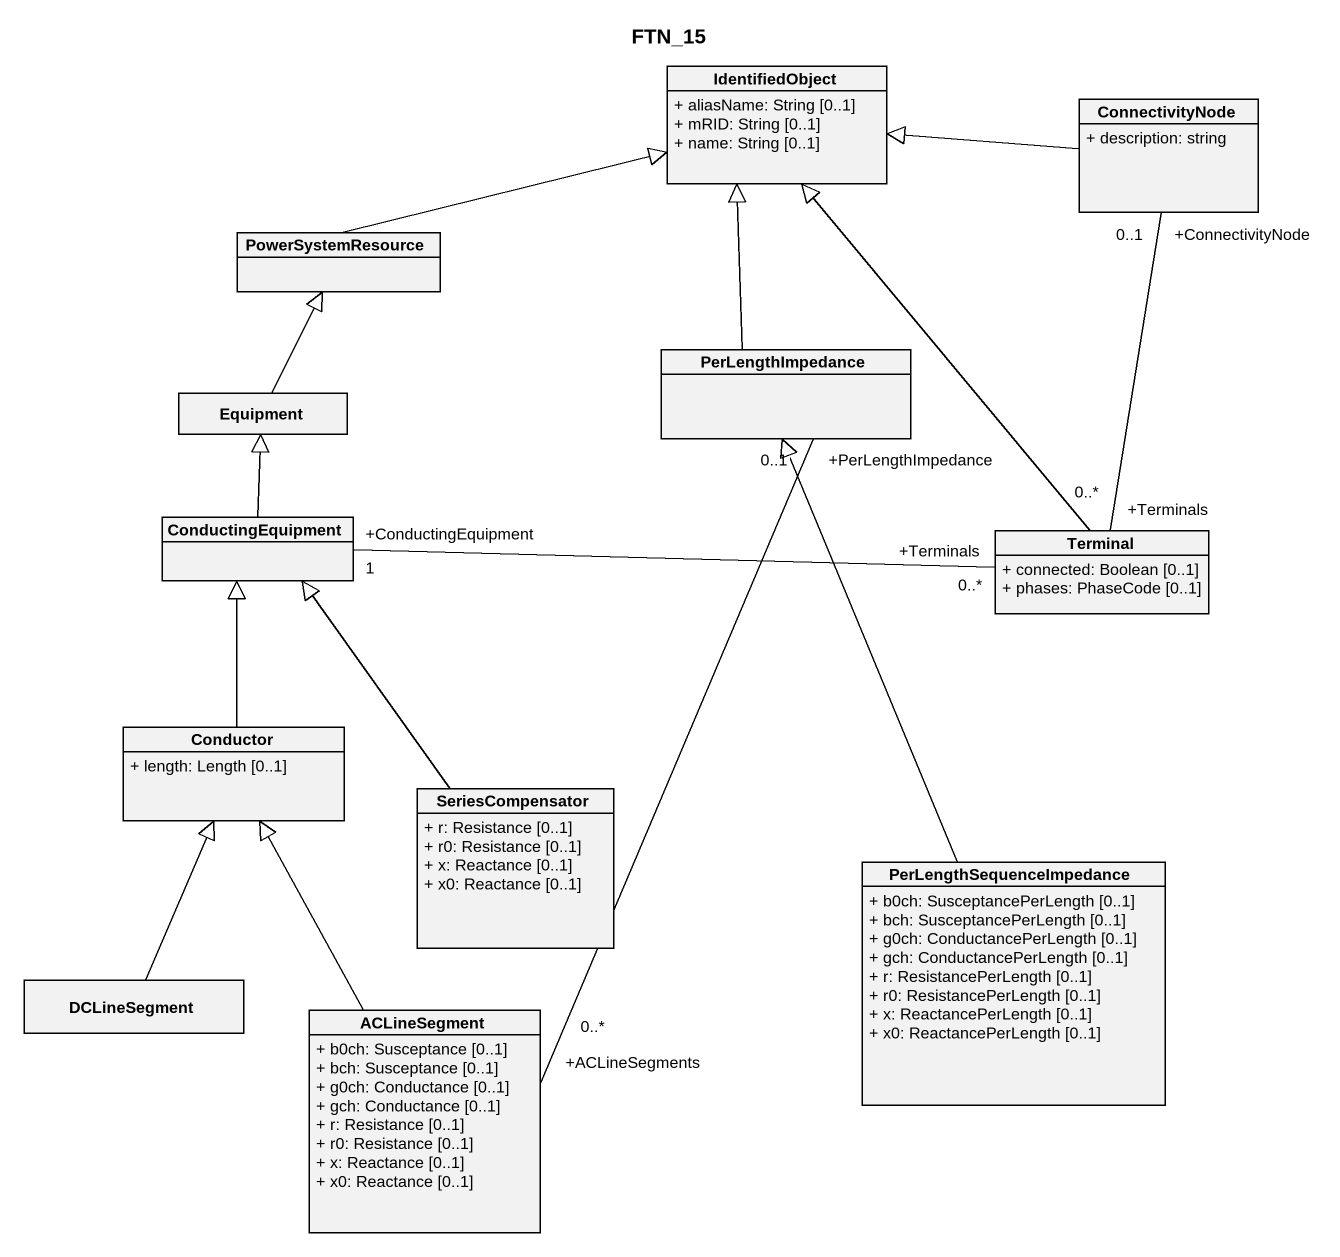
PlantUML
@startuml
title FTN_15
hide circle
hide empty members
skinparam classAttributeIconSize 0
class IdentifiedObject {
  + aliasName: String [0..1]
  + mRID: String [0..1]
  + name: String [0..1]
}
class ConnectivityNode {
  + description: string
}
class PowerSystemResource
class Equipment
class PerLengthImpedance
class ConductingEquipment
class Terminal {
  + connected: Boolean [0..1]
  + phases: PhaseCode [0..1]
}
class Conductor {
  + length: Length [0..1]
}
class SeriesCompensator {
  + r: Resistance [0..1]
  + r0: Resistance [0..1]
  + x: Reactance [0..1]
  + x0: Reactance [0..1]
}
class PerLengthSequenceImpedance {
  + b0ch: SusceptancePerLength [0..1]
  + bch: SusceptancePerLength [0..1]
  + g0ch: ConductancePerLength [0..1]
  + gch: ConductancePerLength [0..1]
  + r: ResistancePerLength [0..1]
  + r0: ResistancePerLength [0..1]
  + x: ReactancePerLength [0..1]
  + x0: ReactancePerLength [0..1]
}
class DCLineSegment
class ACLineSegment {
  + b0ch: Susceptance [0..1]
  + bch: Susceptance [0..1]
  + g0ch: Conductance [0..1]
  + gch: Conductance [0..1]
  + r: Resistance [0..1]
  + r0: Resistance [0..1]
  + x: Reactance [0..1]
  + x0: Reactance [0..1]
}
ConnectivityNode -left-|> IdentifiedObject
PowerSystemResource -right-|> IdentifiedObject
Equipment -up-|> PowerSystemResource
PerLengthImpedance -up-|> IdentifiedObject
PerLengthImpedance "+PerLengthImpedance\n0..1" -- "+ACLineSegments\n0..*" ACLineSegment
ConductingEquipment -up-|> Equipment
Terminal -up-|> IdentifiedObject
Terminal "+Terminals\n0..*" -up- "+ConnectivityNode\n0..1" ConnectivityNode
Terminal "+Terminals\n0..*" -left- "+ConductingEquipment\n1" ConductingEquipment
Conductor -up-|> ConductingEquipment
SeriesCompensator -up-|> ConductingEquipment
PerLengthSequenceImpedance -up-|> PerLengthImpedance
DCLineSegment -up-|> Conductor
ACLineSegment -up-|> Conductor
@enduml
